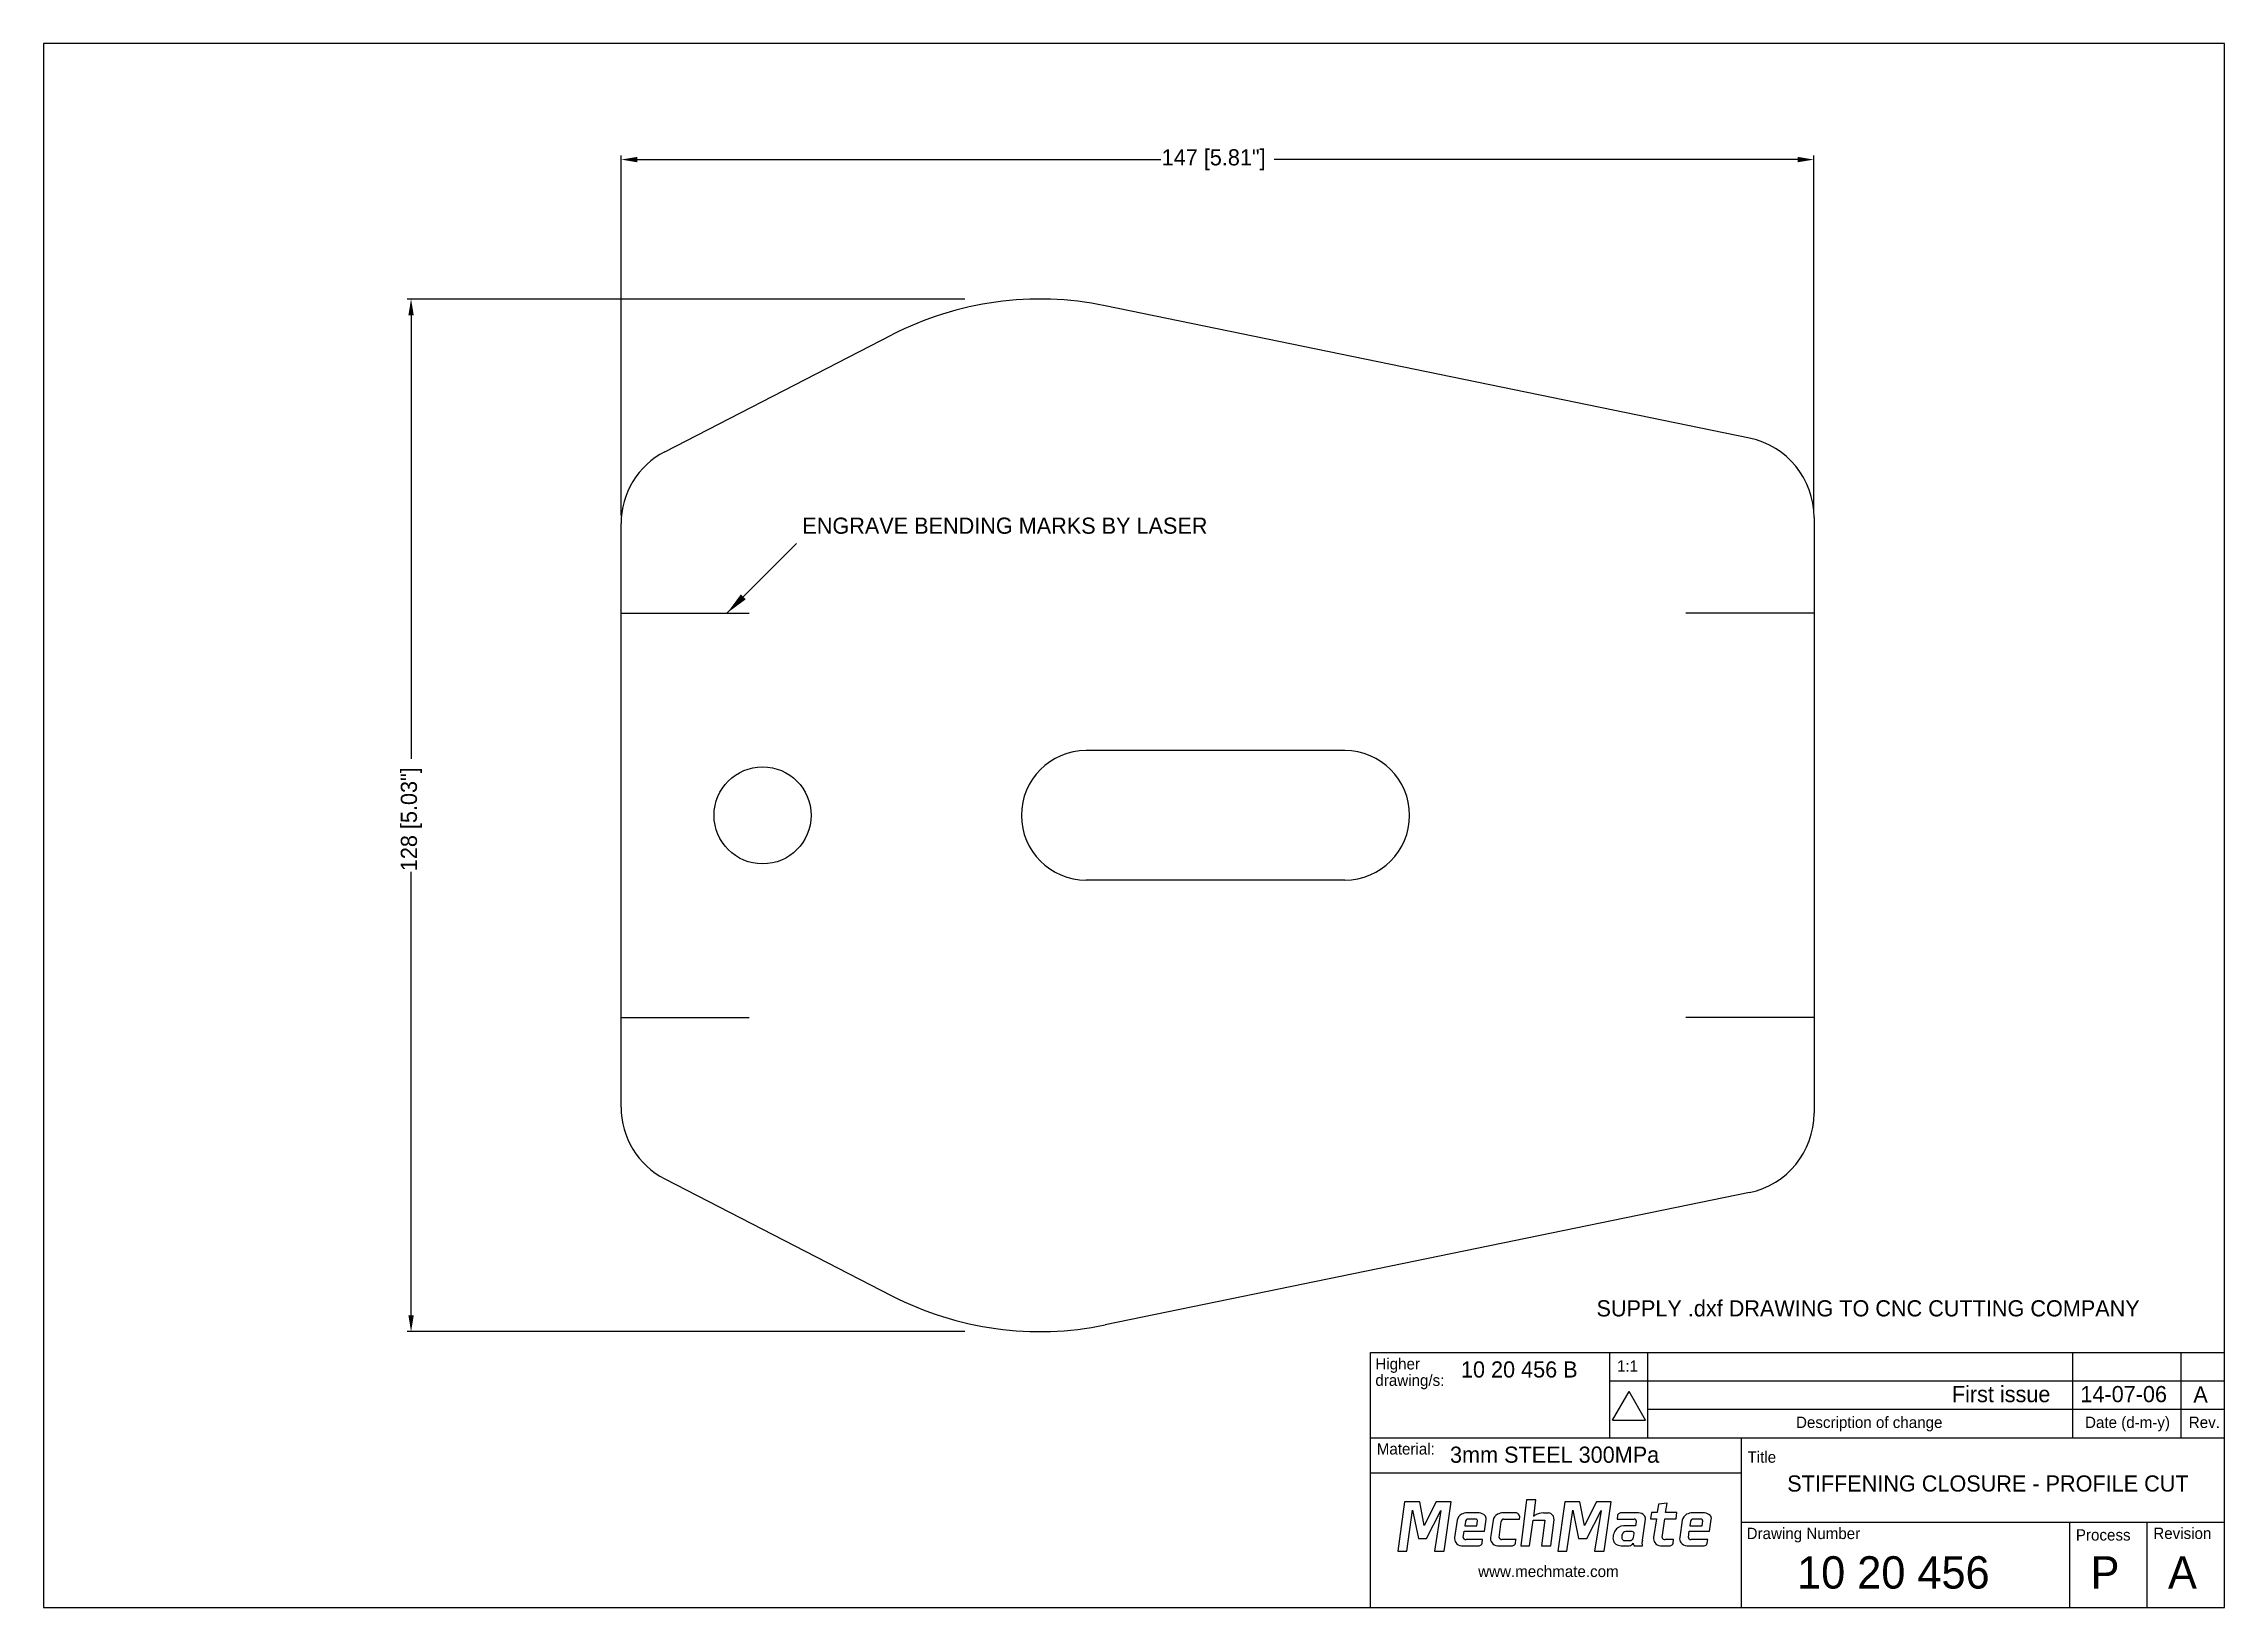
# Model space of a CAD drawing. Extents: x 1219 to 1489, y 5592 to 5786.
import ezdxf
from ezdxf.enums import TextEntityAlignment as Align

# ---------------------------------------------------------------- set-up
doc = ezdxf.new("R2010")
doc.units = 0
doc.header["$LTSCALE"] = 10
doc.layers.get('0').update_dxf_attribs({"color": 221, "linetype": 'CONTINUOUS'})
doc.layers.get('DEFPOINTS').update_dxf_attribs({"linetype": 'CONTINUOUS'})
for name, color, linetype in [('01_FRAME', 4, 'CONTINUOUS'), ('10_OUTLINE', 2, 'CONTINUOUS'), ('50_DIMENSIONS', 7, 'CONTINUOUS'), ('62_TEXT', 7, 'CONTINUOUS')]:
    doc.layers.add(name, color=color, linetype=linetype)
doc.styles.add('MECHTRONICS', font='txt', dxfattribs={"height": 2})
doc.dimstyles.get("Standard").update_dxf_attribs({"dimtxt": 0.18, "dimasz": 0.18, "dimexe": 0.18, "dimexo": 0.0625, "dimgap": 0.09, "dimtad": 0, "dimtih": 1, "dimtoh": 1, "dimzin": 0, "dimcen": 0.09, "dimazin": 3, "dimtfac": 1, "dimtofl": 0, "dimtmove": 0, "dimatfit": 3})

# ---------------------------------------------------------------- blocks, each defined once
blk = doc.blocks.new('*U3')
at = {"layer": '50_DIMENSIONS', "color": 0, "style": 'MECHTRONICS'}
blk.add_text('147 [5.81"]', height=2, dxfattribs=at).set_placement((1357.73, 5770.77))
blk = doc.blocks.new('*D1')
at = {"layer": '50_DIMENSIONS', "color": 7}
for p, q in [((1290.88, 5727.46), (1290.88, 5771.99)), ((1292.88, 5771.49), (1357.64, 5771.49)), ((1436.38, 5771.49), (1371.62, 5771.49)), ((1438.38, 5728.24), (1438.38, 5771.99))]:
    blk.add_line(p, q, dxfattribs=at)
for points in [[(1292.88, 5771.82), (1292.88, 5771.16), (1290.88, 5771.49)], [(1436.38, 5771.82), (1436.38, 5771.16), (1438.38, 5771.49)]]:
    blk.add_solid(points, dxfattribs=at)
at = {"layer": 'DEFPOINTS', "color": 0}
for p in [(1438.38, 5771.49), (1438.38, 5727.24), (1290.88, 5726.46)]:
    blk.add_point(p, dxfattribs=at)
blk.add_blockref('*U3', (0, 0))
blk = doc.blocks.new('*U4')
at = {"layer": '50_DIMENSIONS', "color": 0, "style": 'MECHTRONICS'}
blk.add_text('128 [5.03"]', height=2, rotation=90, dxfattribs=at).set_placement((1265.65, 5683.49))
blk = doc.blocks.new('*D2')
at = {"layer": '50_DIMENSIONS', "color": 7}
for p, q in [((1333.38, 5754.24), (1264.42, 5754.24)), ((1264.92, 5752.24), (1264.92, 5697.39)), ((1264.92, 5628.55), (1264.92, 5683.4)), ((1333.38, 5626.55), (1264.42, 5626.55))]:
    blk.add_line(p, q, dxfattribs=at)
for points in [[(1264.59, 5752.24), (1265.25, 5752.24), (1264.92, 5754.24)], [(1264.59, 5628.55), (1265.25, 5628.55), (1264.92, 5626.55)]]:
    blk.add_solid(points, dxfattribs=at)
at = {"layer": 'DEFPOINTS', "color": 0}
for p in [(1264.92, 5754.24), (1334.38, 5754.24), (1334.38, 5626.55)]:
    blk.add_point(p, dxfattribs=at)
blk.add_blockref('*U4', (0, 0))

msp = doc.modelspace()

# ---------------------------------------------------------------- linework, layer by layer
for p, q in [((1290.882, 5715.395), (1306.732, 5715.395)), ((1438.382, 5715.395), (1422.531, 5715.395)), ((1290.882, 5665.395), (1306.732, 5665.395)), ((1438.382, 5665.395), (1422.531, 5665.395))]:
    msp.add_line(p, q)
at = {"layer": '01_FRAME', "color": 4}
for p, q in [((1219.488, 5785.832), (1219.488, 5592.445)), ((1489.121, 5785.832), (1219.488, 5785.832)), ((1489.121, 5592.445), (1489.121, 5785.832)), ((1383.545, 5592.445), (1383.545, 5623.971)), ((1383.545, 5623.971), (1413.125, 5623.971)), ((1413.125, 5613.426), (1413.125, 5623.971)), ((1383.545, 5613.426), (1413.125, 5613.426)), ((1413.125, 5613.426), (1489.121, 5613.426)), ((1429.388, 5613.426), (1429.388, 5592.445)), ((1383.545, 5609.079), (1429.388, 5609.079)), ((1429.388, 5602.982), (1489.121, 5602.982)), ((1219.488, 5592.445), (1489.121, 5592.445))]:
    msp.add_line(p, q, dxfattribs=at)
at = {"layer": '01_FRAME', "color": 8}
for p, q in [((1413.125, 5623.971), (1489.121, 5623.971)), ((1417.849, 5613.426), (1417.849, 5624.013)), ((1470.393, 5613.426), (1470.393, 5624.005)), ((1483.785, 5613.426), (1483.785, 5624.005)), ((1413.125, 5620.459), (1489.121, 5620.459)), ((1417.849, 5616.947), (1489.121, 5616.947)), ((1469.977, 5602.982), (1469.977, 5592.445)), ((1479.549, 5602.982), (1479.549, 5592.445))]:
    msp.add_line(p, q, dxfattribs=at)
at = {"layer": '01_FRAME', "color": 7}
for p, q in [((1413.468, 5615.614), (1415.511, 5619.154)), ((1417.555, 5615.614), (1415.511, 5619.154)), ((1413.468, 5615.614), (1417.555, 5615.614)), ((1402.831, 5605.749), (1402.12, 5600.044)), ((1403.996, 5605.749), (1402.831, 5605.749)), ((1403.753, 5603.706), (1403.996, 5605.749)), ((1387.77, 5605.49), (1386.907, 5599.386)), ((1389.645, 5605.49), (1387.77, 5605.49)), ((1388.03, 5599.386), (1388.752, 5604.468)), ((1388.752, 5604.468), (1389.462, 5600.969)), ((1390.199, 5602.574), (1389.645, 5605.49)), ((1391.674, 5605.49), (1390.199, 5602.574)), ((1390.482, 5600.969), (1392.258, 5604.445)), ((1392.258, 5604.445), (1391.464, 5599.386)), ((1393.522, 5605.49), (1391.674, 5605.49)), ((1392.648, 5599.386), (1393.522, 5605.49)), ((1394.262, 5603.229), (1393.939, 5601.107)), ((1395.275, 5603.074), (1395.211, 5602.537)), ((1396.998, 5604.137), (1395.508, 5604.137)), ((1396.52, 5603.363), (1395.568, 5603.363)), ((1396.703, 5602.537), (1396.785, 5603.138)), ((1397.63, 5601.876), (1397.847, 5603.327)), ((1398.702, 5603.229), (1398.456, 5601.569)), ((1399.448, 5601.084), (1399.717, 5603.076)), ((1401.47, 5604.137), (1399.948, 5604.137)), ((1400.009, 5603.368), (1401.948, 5603.368)), ((1401.948, 5603.368), (1401.991, 5603.634)), ((1403.21, 5600.044), (1403.659, 5603.227)), ((1403.659, 5603.227), (1405.105, 5603.227)), ((1405.105, 5603.227), (1404.703, 5600.044)), ((1404.922, 5604.137), (1405.56, 5604.137)), ((1405.84, 5600.044), (1406.247, 5603.262)), ((1407.567, 5605.49), (1406.704, 5599.386)), ((1409.443, 5605.49), (1407.567, 5605.49)), ((1407.827, 5599.386), (1408.549, 5604.468)), ((1408.549, 5604.468), (1409.259, 5600.969)), ((1409.996, 5602.574), (1409.443, 5605.49)), ((1411.471, 5605.49), (1409.996, 5602.574)), ((1410.279, 5600.969), (1412.055, 5604.445)), ((1412.055, 5604.445), (1411.261, 5599.386)), ((1413.32, 5605.49), (1411.471, 5605.49)), ((1412.445, 5599.386), (1413.32, 5605.49)), ((1414.099, 5603.812), (1414.053, 5603.366)), ((1414.053, 5603.366), (1416.131, 5603.366)), ((1416.701, 5604.151), (1414.576, 5604.151)), ((1416.39, 5603.074), (1416.314, 5602.521)), ((1416.396, 5603.14), (1416.39, 5603.074)), ((1417.158, 5600.769), (1417.549, 5603.341)), ((1418.278, 5604.165), (1418.145, 5603.412)), ((1418.145, 5603.412), (1418.899, 5603.412)), ((1419.007, 5604.165), (1418.278, 5604.165)), ((1418.899, 5603.412), (1418.545, 5601.105)), ((1419.17, 5605.216), (1419.007, 5604.165)), ((1420.206, 5605.334), (1419.17, 5605.216)), ((1419.614, 5601.082), (1419.945, 5603.412)), ((1419.945, 5603.412), (1421.329, 5603.412)), ((1420.037, 5604.165), (1420.206, 5605.334)), ((1421.421, 5604.165), (1420.037, 5604.165)), ((1421.329, 5603.412), (1421.421, 5604.165)), ((1422.1, 5603.229), (1421.777, 5601.107)), ((1423.113, 5603.074), (1423.049, 5602.537)), ((1424.836, 5604.137), (1423.345, 5604.137)), ((1424.357, 5603.363), (1423.406, 5603.363)), ((1424.54, 5602.537), (1424.623, 5603.138)), ((1425.468, 5601.876), (1425.684, 5603.327)), ((1389.462, 5600.969), (1390.482, 5600.969)), ((1395.009, 5601.084), (1395.108, 5601.876)), ((1395.108, 5601.876), (1397.63, 5601.876)), ((1395.211, 5602.537), (1396.703, 5602.537)), ((1397.4, 5600.846), (1395.354, 5600.846)), ((1397.354, 5600.4), (1397.4, 5600.846)), ((1397.63, 5601.876), (1397.63, 5601.876)), ((1398.456, 5601.569), (1398.379, 5601.107)), ((1400.055, 5600.846), (1399.793, 5600.846)), ((1401.539, 5600.846), (1400.055, 5600.846)), ((1401.486, 5600.4), (1401.532, 5600.8)), ((1401.532, 5600.8), (1401.539, 5600.846)), ((1409.259, 5600.969), (1410.279, 5600.969)), ((1416.314, 5602.521), (1414.837, 5602.521)), ((1414.929, 5600.719), (1415.67, 5600.704)), ((1415.918, 5601.811), (1415.131, 5601.811)), ((1416.068, 5601.091), (1416.158, 5601.585)), ((1417.19, 5600.076), (1417.15, 5600.53)), ((1421.006, 5600.844), (1419.959, 5600.844)), ((1420.96, 5600.398), (1421.006, 5600.844)), ((1422.847, 5601.084), (1422.946, 5601.876)), ((1422.946, 5601.876), (1425.468, 5601.876)), ((1423.049, 5602.537), (1424.54, 5602.537)), ((1425.237, 5600.846), (1423.192, 5600.846)), ((1425.191, 5600.4), (1425.237, 5600.846)), ((1425.468, 5601.876), (1425.468, 5601.876)), ((1386.907, 5599.386), (1388.03, 5599.386)), ((1391.464, 5599.386), (1392.648, 5599.386)), ((1394.816, 5600.062), (1396.883, 5600.062)), ((1399.255, 5600.062), (1400.055, 5600.062)), ((1400.055, 5600.062), (1401.015, 5600.062)), ((1402.12, 5600.044), (1403.21, 5600.044)), ((1402.12, 5600.044), (1402.12, 5600.044)), ((1404.703, 5600.044), (1405.84, 5600.044)), ((1406.704, 5599.386), (1407.827, 5599.386)), ((1411.261, 5599.386), (1412.445, 5599.386)), ((1414.545, 5600.06), (1415.529, 5600.06)), ((1416.129, 5600.076), (1417.19, 5600.076)), ((1419.422, 5600.06), (1420.489, 5600.06)), ((1419.422, 5600.06), (1419.499, 5600.06)), ((1422.653, 5600.062), (1424.72, 5600.062))]:
    msp.add_line(p, q, dxfattribs=at)
for centre, radius, start, end in [((1395.236, 5603.075), 0.986, 116.43431, 170.97375), ((1395.562, 5602.419), 1.719, 91.80945, 116.43431), ((1395.628, 5603.023), 0.356, 129.97887, 171.82155), ((1395.577, 5603.097), 0.267, 91.82976, 131.7115), ((1396.533, 5603.09), 0.274, 41.69426, 92.74167), ((1396.596, 5603.146), 0.19, 357.49651, 41.69426), ((1396.899, 5603.035), 1.106, 44.53258, 84.85299), ((1397.279, 5603.409), 0.573, 351.79615, 44.53258), ((1399.676, 5603.075), 0.986, 116.43431, 170.97375), ((1400.002, 5602.419), 1.719, 91.80945, 116.43431), ((1400.069, 5603.027), 0.356, 129.97887, 171.82155), ((1400.018, 5603.101), 0.267, 91.82976, 131.7115), ((1401.485, 5603.615), 0.522, 29.01714, 91.67004), ((1401.586, 5603.671), 0.407, 354.75279, 29.01714), ((1404.124, 5603.488), 0.431, 118.12841, 149.55028), ((1405, 5601.85), 2.288, 91.93371, 118.12841), ((1405.57, 5603.622), 0.515, 57.03057, 91.05842), ((1405.374, 5603.32), 0.874, 356.16226, 57.03057), ((1414.436, 5603.757), 0.342, 130.98421, 170.70616), ((1414.574, 5603.598), 0.552, 89.86228, 130.98421), ((1416.144, 5603.093), 0.274, 41.69426, 92.74167), ((1416.207, 5603.149), 0.19, 357.49651, 41.69426), ((1416.602, 5603.049), 1.106, 44.53258, 84.85299), ((1416.982, 5603.423), 0.573, 351.79615, 44.53258), ((1423.074, 5603.075), 0.986, 116.43431, 170.97375), ((1423.4, 5602.419), 1.719, 91.80945, 116.43431), ((1423.465, 5603.023), 0.356, 129.97887, 171.82155), ((1423.414, 5603.097), 0.267, 91.82976, 131.7115), ((1424.37, 5603.09), 0.274, 41.69426, 92.74167), ((1424.433, 5603.146), 0.19, 357.49651, 41.69426), ((1424.737, 5603.035), 1.106, 44.53258, 84.85299), ((1425.117, 5603.409), 0.573, 351.79615, 44.53258), ((1394.886, 5600.986), 0.954, 172.72156, 213.37814), ((1394.831, 5600.95), 0.889, 213.37814, 269.02243), ((1395.215, 5601.086), 0.206, 180.44368, 242.05495), ((1395.352, 5601.344), 0.498, 242.05495, 270.25019), ((1397.021, 5600.449), 0.336, 309.8516, 351.61013), ((1399.326, 5600.986), 0.954, 172.72156, 213.37814), ((1399.271, 5600.95), 0.889, 213.37814, 269.02243), ((1399.654, 5601.086), 0.206, 180.44368, 242.05495), ((1399.791, 5601.344), 0.498, 242.05495, 270.25019), ((1401.153, 5600.449), 0.336, 309.8516, 351.61013), ((1414.69, 5601.045), 1.166, 172.84077, 205.63065), ((1415.383, 5600.958), 1.864, 150.30133, 172.84077), ((1414.211, 5600.815), 0.635, 205.63065, 237.51102), ((1414.864, 5601.254), 1.267, 91.21139, 150.30133), ((1414.631, 5601.475), 1.417, 237.51102, 266.51006), ((1415.726, 5601.108), 1.113, 164.78825, 186.82015), ((1414.879, 5600.999), 0.26, 185.1713, 236.50138), ((1411.008, 5602.463), 3.796, 343.74206, 345.59023), ((1415.04, 5601.413), 0.371, 126.79742, 163.58375), ((1414.951, 5601.107), 0.389, 236.50138, 266.8299), ((1415.125, 5601.292), 0.519, 89.35534, 126.25018), ((1415.402, 5600.773), 0.724, 280.14162, 328.8639), ((1415.594, 5601.165), 0.467, 279.45656, 324.9294), ((1415.905, 5601.537), 0.274, 41.69426, 92.74167), ((1415.448, 5601.267), 0.645, 324.9294, 344.11882), ((1417.073, 5600.57), 1.066, 189.25185, 207.62546), ((1415.968, 5601.593), 0.19, 357.49651, 41.69426), ((1418.146, 5600.618), 1, 171.34562, 185.04353), ((1419.492, 5600.984), 0.954, 172.72156, 213.37814), ((1419.437, 5600.948), 0.889, 213.37814, 269.02243), ((1419.82, 5601.084), 0.206, 180.44368, 242.05495), ((1419.957, 5601.342), 0.498, 242.05495, 270.25019), ((1420.627, 5600.447), 0.336, 309.8516, 351.61013), ((1422.723, 5600.986), 0.954, 172.72156, 213.37814), ((1422.669, 5600.95), 0.889, 213.37814, 269.02243), ((1423.052, 5601.086), 0.206, 180.44368, 242.05495), ((1423.189, 5601.344), 0.498, 242.05495, 270.25019), ((1424.858, 5600.449), 0.336, 309.8516, 351.61013), ((1396.88, 5600.618), 0.556, 269.68812, 309.8516), ((1401.012, 5600.618), 0.556, 269.68812, 309.8516), ((1420.486, 5600.616), 0.556, 269.68812, 309.8516), ((1424.717, 5600.618), 0.556, 269.68812, 309.8516)]:
    msp.add_arc(centre, radius, start, end, dxfattribs=at)
at = {"layer": '10_OUTLINE', "color": 2}
for p, q in [((1430.396, 5737.038), (1350.728, 5753.422)), ((1296.303, 5735.355), (1324.355, 5749.803)), ((1438.382, 5727.243), (1438.382, 5653.548)), ((1290.882, 5654.326), (1290.882, 5726.465)), ((1380.382, 5698.395), (1348.382, 5698.395)), ((1380.382, 5682.395), (1348.382, 5682.395)), ((1296.303, 5645.436), (1324.355, 5630.988)), ((1430.396, 5643.753), (1350.728, 5627.368))]:
    msp.add_line(p, q, dxfattribs=at)
msp.add_circle((1308.382, 5690.395), 6, dxfattribs=at)
for centre, radius, start, end in [((1342.67, 5714.242), 40, 78.37868, 117.25018), ((1300.882, 5726.465), 10, 117.25018, 180), ((1428.382, 5727.243), 10, 0, 78.37868), ((1348.382, 5690.395), 8, 90, 270), ((1380.382, 5690.395), 8, 270, 90), ((1300.882, 5654.326), 10, 180, 242.74982), ((1428.382, 5653.548), 10, 281.62132, 0), ((1342.67, 5666.549), 40, 242.74982, 281.62132)]:
    msp.add_arc(centre, radius, start, end, dxfattribs=at)
at = {"layer": '50_DIMENSIONS', "color": 255, "linetype": 'CONTINUOUS'}
msp.add_line((1312.582, 5723.999), (1303.978, 5715.395), dxfattribs=at)
msp.add_solid([(1305.696, 5717.719), (1306.302, 5717.112), (1303.978, 5715.395)], dxfattribs=at)

# ---------------------------------------------------------------- texts
at = {"layer": '01_FRAME', "color": 8, "style": 'MECHTRONICS'}
for s, p in [('Higher', (1384.15, 5621.865)), ('1:1', (1414.027, 5621.592)), ('drawing/s:', (1384.15, 5619.838)), ('Description of change', (1436.155, 5614.633)), ('Date (d-m-y)', (1471.89, 5614.633)), ('Rev.', (1484.722, 5614.633)), ('Material:', (1384.319, 5611.351)), ('Title', (1430.162, 5610.335)), ('Drawing Number', (1430.048, 5600.894)), ('Process', (1470.76, 5600.708)), ('Revision', (1480.332, 5600.909)), ('www.mechmate.com', (1396.858, 5596.198))]:
    msp.add_text(s, height=1.4, dxfattribs=at).set_placement(p)
at = {"layer": '01_FRAME', "color": 7, "style": 'MECHTRONICS'}
for s, p in [('First issue', (1455.424, 5617.823)), ('A', (1485.285, 5617.776))]:
    msp.add_text(s, height=2, dxfattribs=at).set_placement(p)
at = {"layer": '62_TEXT', "color": 7, "style": 'MECHTRONICS'}
for s, p in [('ENGRAVE BENDING MARKS BY LASER', (1313.302, 5725.216)), ('SUPPLY .dxf DRAWING TO CNC CUTTING COMPANY', (1411.487, 5628.429))]:
    msp.add_text(s, height=2, dxfattribs=at).set_placement(p)
at = {"layer": '62_TEXT', "style": 'MECHTRONICS'}
for s, height, p in [('10 20 456 B', 2, (1394.728, 5620.87)), ('14-07-06', 2, (1471.32, 5617.823)), ('3mm STEEL 300MPa', 2, (1393.376, 5610.332)), ('10 20 456', 4, (1436.295, 5594.771)), ('P', 4, (1472.581, 5594.771)), ('A', 4, (1482.153, 5594.771))]:
    msp.add_text(s, height=height, dxfattribs=at).set_placement(p)
msp.add_text('STIFFENING CLOSURE - PROFILE CUT', height=2, dxfattribs=at).set_placement((1459.882, 5606.769), align=Align.CENTER)

# ---------------------------------------------------------------- dimensions: what is measured, and where the dimension line sits
at = {"layer": '50_DIMENSIONS', "color": 255}
dim = msp.add_linear_dim(base=(1438.382, 5771.492), p1=(1290.882, 5726.465), p2=(1438.382, 5727.243), dimstyle='Standard', override={"dimpost": '<>'}, dxfattribs=at)
dim.commit()
dim.dimension.update_dxf_attribs({"geometry": '*D1', "text_midpoint": (1364.632, 5771.492)})
dim = msp.add_linear_dim(base=(1264.919, 5754.242), p1=(1334.378, 5626.549), p2=(1334.378, 5754.242), angle=90, dimstyle='Standard', override={"dimpost": '<>'}, dxfattribs=at)
dim.commit()
dim.dimension.update_dxf_attribs({"geometry": '*D2', "text_midpoint": (1264.919, 5690.395)})

doc.saveas('drawing.dxf')
